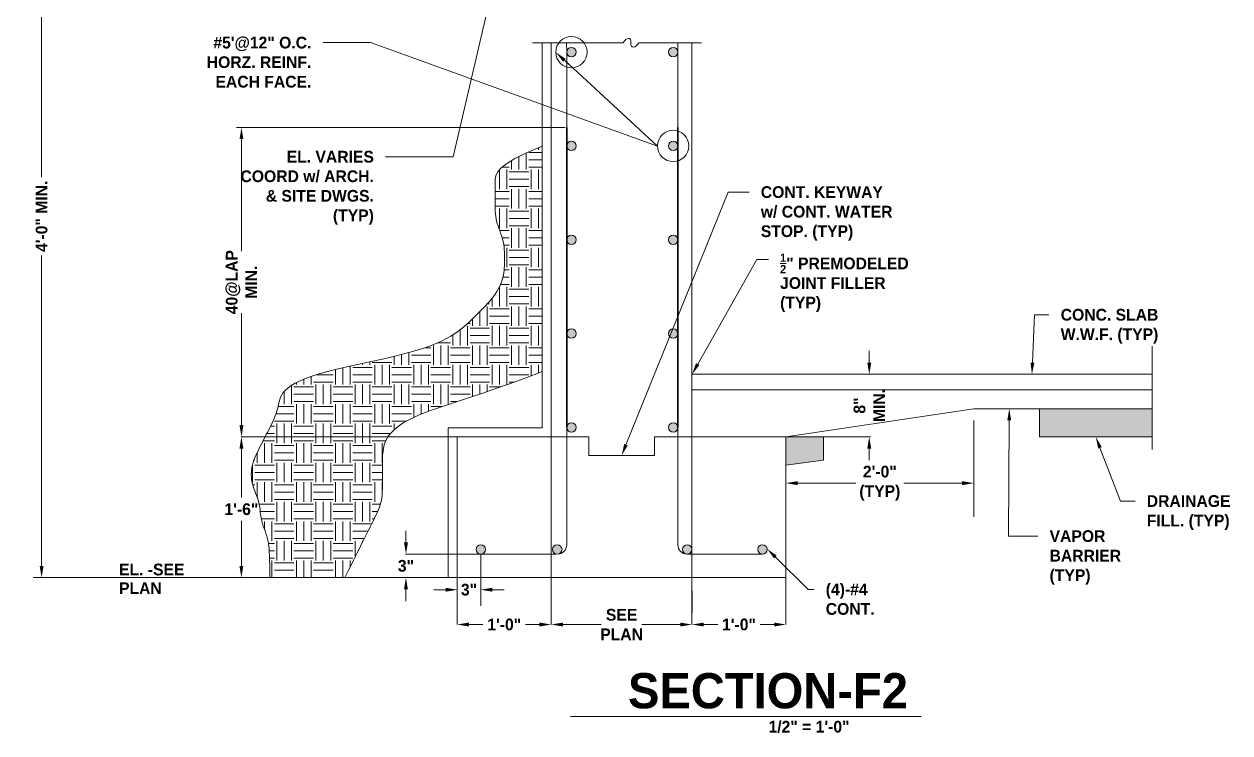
# Model space of a CAD drawing. Header units: inches. Extents: x -8 to 320, y -20 to 137.
# Drawn here: x 166.4 to 320.5, y -19.9 to 70.8 of the extents above; entities that cross this region are included whole.
import ezdxf
from ezdxf import colors
from ezdxf.entities.mleader import LeaderData, LeaderLine
from ezdxf.math import Vec2, Vec3

# ---------------------------------------------------------------- set-up
doc = ezdxf.new("R2010")
doc.units = ezdxf.units.IN
doc.header["$MEASUREMENT"] = 0
for name, color, linetype, lineweight in [('8-FD-CONC', 7, 'Continuous', 20), ('8-FD-Dim', 3, 'Continuous', 20), ('8-FD-Hatching', 5, 'Continuous', 15), ('8-FD-LABELS', 2, 'Continuous', 18), ('8-FD-Leaders', 3, 'Continuous', 20), ('8-FD-Rebar', 2, 'Continuous', 0), ('8-FD-Rebar2', 2, 'Continuous', 35)]:
    doc.layers.add(name, color=color, linetype=linetype, lineweight=lineweight)
doc.styles.add('8-FD-A-LABEL', font='cityb___.ttf', dxfattribs={"height": 0.1875})
doc.styles.add('8-FD-A-Leaders', font='cityb___.ttf', dxfattribs={"height": 0.0625})
doc.styles.add('8-FD-Leaders', font='cityb___.ttf', dxfattribs={"height": 0.0625})
doc.dimstyles.new('8-FD-Dimension', dxfattribs={"dimtxt": 0.0625, "dimasz": 0.0625, "dimexe": 0.18, "dimexo": 0.0625, "dimgap": 0.03125, "dimtad": 0, "dimtih": 1, "dimtoh": 1, "dimdec": 4, "dimzin": 0, "dimdsep": 46, "dimlunit": 4, "dimtxsty": '8-FD-Leaders', "dimcen": 0, "dimclrd": 256, "dimclre": 256, "dimclrt": 256, "dimadec": 0, "dimazin": 0, "dimtfac": 1, "dimtdec": 4, "dimtofl": 0, "dimtmove": 0, "dimatfit": 1, "dimfxl": 1, "dimfrac": 2, "dimtolj": 1, "dimtzin": 0, "dimlwd": -1, "dimlwe": -1, "dimarcsym": 0})

# ---------------------------------------------------------------- blocks, each defined once
blk = doc.blocks.new('*D76')
at = {"layer": '8-FD-Dim', "transparency": 16777216}
for p, q in [((221.72, -4.5), (221.72, -1.68)), ((233.72, -4.5), (233.72, -1.68)), ((223.22, -6), (225, -6)), ((232.22, -6), (230.43, -6))]:
    blk.add_line(p, q, dxfattribs=at)
for points in [[(223.22, -5.75), (223.22, -6.25), (221.72, -6)], [(232.22, -5.75), (232.22, -6.25), (233.72, -6)]]:
    blk.add_solid(points, dxfattribs=at)
at = {"layer": 'Defpoints', "color": 0, "transparency": 16777216}
for p in [(221.72, -6), (233.72, -6), (233.72, -6)]:
    blk.add_point(p, dxfattribs=at)
at = {"layer": '8-FD-Dim', "transparency": 16777216, "insert": (227.72, -6), "char_height": 1.5, "attachment_point": 5, "style": '8-FD-Leaders'}
blk.add_mtext('\\A1;1\'-0"', dxfattribs=at)
blk = doc.blocks.new('*D77')
at = {"layer": '8-FD-Dim', "transparency": 16777216}
for p, q in [((251.72, -4.5), (251.72, -1.68)), ((263.72, -4.5), (263.72, -1.68)), ((253.22, -6), (255, -6)), ((262.22, -6), (260.43, -6))]:
    blk.add_line(p, q, dxfattribs=at)
for points in [[(253.22, -5.75), (253.22, -6.25), (251.72, -6)], [(262.22, -5.75), (262.22, -6.25), (263.72, -6)]]:
    blk.add_solid(points, dxfattribs=at)
at = {"layer": 'Defpoints', "color": 0, "transparency": 16777216}
for p in [(251.72, -6), (263.72, -6), (263.72, -6)]:
    blk.add_point(p, dxfattribs=at)
at = {"layer": '8-FD-Dim', "transparency": 16777216, "insert": (257.72, -6), "char_height": 1.5, "attachment_point": 5, "style": '8-FD-Leaders'}
blk.add_mtext('\\A1;1\'-0"', dxfattribs=at)
blk = doc.blocks.new('*D78')
at = {"layer": '8-FD-Dim', "transparency": 16777216}
for p, q in [((233.72, -4.5), (233.72, -1.68)), ((251.72, -4.5), (251.72, -1.68)), ((235.22, -6), (240.12, -6)), ((250.22, -6), (245.31, -6))]:
    blk.add_line(p, q, dxfattribs=at)
for points in [[(235.22, -5.75), (235.22, -6.25), (233.72, -6)], [(250.22, -5.75), (250.22, -6.25), (251.72, -6)]]:
    blk.add_solid(points, dxfattribs=at)
at = {"layer": 'Defpoints', "color": 0, "transparency": 16777216}
for p in [(233.72, -6), (251.72, -6), (251.72, -6)]:
    blk.add_point(p, dxfattribs=at)
at = {"layer": '8-FD-Dim', "transparency": 16777216, "insert": (242.72, -6), "char_height": 1.5, "attachment_point": 5, "style": '8-FD-Leaders'}
blk.add_mtext('\\A1;SEE\\PPLAN', dxfattribs=at)
blk = doc.blocks.new('*D79')
at = {"layer": '8-FD-Dim', "transparency": 16777216}
for p, q in [((287.72, 20.1), (287.72, 7.76)), ((263.72, 16.5), (263.72, 7.76)), ((265.22, 12.08), (272.65, 12.08)), ((286.22, 12.08), (278.78, 12.08))]:
    blk.add_line(p, q, dxfattribs=at)
for points in [[(265.22, 12.33), (265.22, 11.83), (263.72, 12.08)], [(286.22, 12.33), (286.22, 11.83), (287.72, 12.08)]]:
    blk.add_solid(points, dxfattribs=at)
at = {"layer": 'Defpoints', "color": 0, "transparency": 16777216}
for p in [(287.72, 21.6), (263.72, 18), (287.72, 12.08)]:
    blk.add_point(p, dxfattribs=at)
at = {"layer": '8-FD-Dim', "transparency": 16777216, "insert": (275.72, 12.08), "char_height": 1.5, "attachment_point": 5, "style": '8-FD-Leaders'}
blk.add_mtext('\\A1;2\'-0"\\P(TYP)', dxfattribs=at)
blk = doc.blocks.new('*D80')
at = {"layer": '8-FD-Dim', "transparency": 16777216}
for p, q in [((221.72, -1.59), (221.72, 2.77)), ((224.72, -1.57), (224.72, 2.77)), ((220.22, -1.55), (218.72, -1.55)), ((226.22, -1.55), (227.72, -1.55))]:
    blk.add_line(p, q, dxfattribs=at)
for points in [[(220.22, -1.3), (220.22, -1.8), (221.72, -1.55)], [(226.22, -1.3), (226.22, -1.8), (224.72, -1.55)]]:
    blk.add_solid(points, dxfattribs=at)
at = {"layer": 'Defpoints', "color": 0, "transparency": 16777216}
for p in [(224.72, -1.55), (224.72, -3.07), (221.72, -3.09)]:
    blk.add_point(p, dxfattribs=at)
at = {"layer": '8-FD-Dim', "transparency": 16777216, "insert": (223.22, -1.55), "char_height": 1.5, "attachment_point": 5, "style": '8-FD-Leaders'}
blk.add_mtext('\\A1;3"', dxfattribs=at)
blk = doc.blocks.new('*D81')
at = {"layer": '8-FD-Dim', "transparency": 16777216}
for p, q in [((215.16, 4.5), (215.16, 6)), ((216.61, 3), (219.48, 3)), ((216.61, 0), (219.48, 0)), ((215.16, -1.5), (215.16, -3))]:
    blk.add_line(p, q, dxfattribs=at)
for points in [[(214.91, 4.5), (215.41, 4.5), (215.16, 3)], [(214.91, -1.5), (215.41, -1.5), (215.16, 0)]]:
    blk.add_solid(points, dxfattribs=at)
at = {"layer": 'Defpoints', "color": 0, "transparency": 16777216}
for p in [(215.11, 3), (215.11, 0), (215.16, 0)]:
    blk.add_point(p, dxfattribs=at)
at = {"layer": '8-FD-Dim', "transparency": 16777216, "insert": (215.16, 1.5), "char_height": 1.5, "attachment_point": 5, "style": '8-FD-Leaders'}
blk.add_mtext('\\A1;3"', dxfattribs=at)
blk = doc.blocks.new('*D82')
at = {"layer": '8-FD-Dim', "transparency": 16777216}
for p, q in [((195.62, 18), (198.45, 18)), ((194.13, 16.5), (194.13, 10.24)), ((194.13, 1.5), (194.13, 7.24)), ((192.19, 0), (198.45, 0))]:
    blk.add_line(p, q, dxfattribs=at)
for points in [[(193.88, 16.5), (194.38, 16.5), (194.13, 18)], [(193.88, 1.5), (194.38, 1.5), (194.13, 0)]]:
    blk.add_solid(points, dxfattribs=at)
at = {"layer": 'Defpoints', "color": 0, "transparency": 16777216}
for p in [(194.12, 18), (190.69, 0), (194.13, 0)]:
    blk.add_point(p, dxfattribs=at)
at = {"layer": '8-FD-Dim', "transparency": 16777216, "insert": (194.13, 8.74), "char_height": 1.5, "attachment_point": 5, "style": '8-FD-Leaders'}
blk.add_mtext('\\A1;1\'-6"', dxfattribs=at)
blk = doc.blocks.new('*D83')
at = {"layer": '8-FD-Dim', "transparency": 16777216}
for p, q in [((195.62, 57.57), (198.46, 57.57)), ((194.14, 56.07), (194.14, 41.73)), ((194.14, 19.5), (194.14, 33.83)), ((195.62, 18), (198.46, 18))]:
    blk.add_line(p, q, dxfattribs=at)
for points in [[(193.89, 56.07), (194.39, 56.07), (194.14, 57.57)], [(193.89, 19.5), (194.39, 19.5), (194.14, 18)]]:
    blk.add_solid(points, dxfattribs=at)
at = {"layer": 'Defpoints', "color": 0, "transparency": 16777216}
for p in [(194.12, 57.57), (194.14, 57.57), (194.12, 18)]:
    blk.add_point(p, dxfattribs=at)
at = {"layer": '8-FD-Dim', "transparency": 16777216, "insert": (194.14, 37.78), "char_height": 1.5, "attachment_point": 5, "rotation": 90, "style": '8-FD-Leaders'}
blk.add_mtext('\\A1;40@LAP\\PMIN.', dxfattribs=at)
blk = doc.blocks.new('*D84')
at = {"layer": '8-FD-Leaders', "transparency": 16777216}
for p, q in [((274.37, 27.5), (274.37, 29)), ((273.02, 26), (270.05, 26)), ((273.02, 18), (270.05, 18)), ((274.37, 16.5), (274.37, 15))]:
    blk.add_line(p, q, dxfattribs=at)
for points in [[(274.12, 27.5), (274.62, 27.5), (274.37, 26)], [(274.12, 16.5), (274.62, 16.5), (274.37, 18)]]:
    blk.add_solid(points, dxfattribs=at)
at = {"layer": 'Defpoints', "color": 0, "transparency": 16777216}
for p in [(274.37, 26), (274.52, 26), (274.52, 18)]:
    blk.add_point(p, dxfattribs=at)
at = {"layer": '8-FD-Leaders', "transparency": 16777216, "insert": (274.37, 22), "char_height": 1.5, "attachment_point": 5, "rotation": 90, "style": '8-FD-Leaders'}
blk.add_mtext('\\A1;8"\\PMIN.', dxfattribs=at)
blk = doc.blocks.new('*D86')
at = {"layer": '8-FD-Leaders', "transparency": 16777216}
for p, q in [((169.02, 92.4), (172.92, 92.4)), ((168.6, 90.9), (168.6, 51.22)), ((168.6, 1.5), (168.6, 41.18)), ((169.02, 0), (172.92, 0))]:
    blk.add_line(p, q, dxfattribs=at)
for points in [[(168.35, 90.9), (168.85, 90.9), (168.6, 92.4)], [(168.35, 1.5), (168.85, 1.5), (168.6, 0)]]:
    blk.add_solid(points, dxfattribs=at)
at = {"layer": 'Defpoints', "color": 0, "transparency": 16777216}
for p in [(167.52, 92.4), (167.52, 0), (168.6, 0)]:
    blk.add_point(p, dxfattribs=at)
at = {"layer": '8-FD-Leaders', "transparency": 16777216, "insert": (168.6, 46.2), "char_height": 1.5, "attachment_point": 5, "rotation": 90, "style": '8-FD-Leaders'}
blk.add_mtext('\\A1;4\'-0" MIN.', dxfattribs=at)

msp = doc.modelspace()

# ---------------------------------------------------------------- hatches: boundary and pattern name
at = {"layer": '8-FD-Hatching'}
h = msp.add_hatch(color=256, dxfattribs=at)
h.dxf.hatch_style = 1
h.paths.add_polyline_path([(224.1157, 3.6, 1), (225.3157, 3.6, 1)])
h.paths.add_polyline_path([(235.1032, 3.6, 1), (233.9032, 3.6, 1)])
h.paths.add_polyline_path([(251.7157, 3.6, 1), (250.5157, 3.6, 1)])
h.paths.add_polyline_path([(261.3212, 3.6, 1), (260.1212, 3.6, 1)])
h.paths.add_polyline_path([(236.9032, 19.2, 1), (235.7032, 19.2, 1)])
h.paths.add_polyline_path([(249.9157, 19.2, 1), (248.7157, 19.2, 1)])
h.paths.add_polyline_path([(249.9157, 31.2, 1), (248.7157, 31.2, 1)])
h.paths.add_polyline_path([(236.9032, 31.2, 1), (235.7032, 31.2, 1)])
h.paths.add_polyline_path([(248.7157, 43.2, 1), (249.9157, 43.2, 1)])
h.paths.add_polyline_path([(236.9032, 43.2, 1), (235.7032, 43.2, 1)])
h.paths.add_polyline_path([(235.7032, 55.2, 1), (236.9032, 55.2, 1)])
h.paths.add_polyline_path([(249.9157, 55.2, 1), (248.7157, 55.2, 1)])
h.paths.add_polyline_path([(249.9157, 67.2, 1), (248.7157, 67.2, 1)])
h.paths.add_polyline_path([(236.9032, 67.2, 1), (235.7032, 67.2, 1)])
h = msp.add_hatch(dxfattribs=at)
h.set_pattern_fill('EARTH', color=256, scale=10)
h.set_pattern_definition([(0, (183.349, 0), (2.5, 2.5), [2.5, -2.5]), (0, (183.349, 0.9375), (2.5, 2.5), [2.5, -2.5]), (0, (183.349, 1.875), (2.5, 2.5), [2.5, -2.5]), (90, (183.6615, 2.1875), (-2.5, 2.5), [2.5, -2.5]), (90, (184.599, 2.1875), (-2.5, 2.5), [2.5, -2.5]), (90, (185.5365, 2.1875), (-2.5, 2.5), [2.5, -2.5])])
h.paths.add_polyline_path([(232.54903, 55.16667), (230.56856, 54.32096), (229.08028, 53.57604), (228.01388, 52.92018), (227.29903, 52.34167), (226.86544, 51.82878), (226.64278, 51.36979), (226.56075, 50.95299), (226.54903, 50.56667), (226.54903, 50.20065), (226.54903, 49.85104), (226.54903, 49.51549), (226.54903, 49.19167), (226.54903, 48.87721), (226.54903, 48.56979), (226.54903, 48.26706), (226.54903, 47.96667), (226.54942, 47.66667), (226.55216, 47.36667), (226.55958, 47.06667), (226.57403, 46.76667), (226.59786, 46.46667), (226.63341, 46.16667), (226.68302, 45.86667), (226.74903, 45.56667), (226.83263, 45.26667), (226.93028, 44.96667), (227.03731, 44.66667), (227.14903, 44.36667), (227.26075, 44.06667), (227.36778, 43.76667), (227.46544, 43.46667), (227.54903, 43.16667), (227.61505, 42.86667), (227.66466, 42.56667), (227.7002, 42.26667), (227.72403, 41.96667), (227.73849, 41.66667), (227.74591, 41.36667), (227.74864, 41.06667), (227.74903, 40.76667), (227.74864, 40.46667), (227.74591, 40.16667), (227.73849, 39.86667), (227.72403, 39.56667), (227.7002, 39.26667), (227.66466, 38.96667), (227.61505, 38.66667), (227.54903, 38.36667), (227.46466, 38.06667), (227.36153, 37.76667), (227.23966, 37.46667), (227.09903, 37.16667), (226.93966, 36.86667), (226.76153, 36.56667), (226.56466, 36.26667), (226.34903, 35.96667), (226.11505, 35.66667), (225.86466, 35.36667), (225.6002, 35.06667), (225.32403, 34.76667), (225.03849, 34.46667), (224.74591, 34.16667), (224.44864, 33.86667), (224.14903, 33.56667), (223.84825, 33.26667), (223.54278, 32.96667), (223.22794, 32.66667), (222.89903, 32.36667), (222.55138, 32.06667), (222.18028, 31.76667), (221.78106, 31.46667), (221.34903, 31.16667), (220.87833, 30.86667), (220.35841, 30.56667), (219.77755, 30.26667), (219.12403, 29.96667), (218.38614, 29.66667), (217.55216, 29.36667), (216.61036, 29.06667), (215.54903, 28.76667), (214.36388, 28.46667), (213.08028, 28.16667), (211.73106, 27.86667), (210.34903, 27.56667), (208.967, 27.26667), (207.61778, 26.96667), (206.33419, 26.66667), (205.14903, 26.36667), (204.08849, 26.06667), (203.15216, 25.76667), (202.33302, 25.46667), (201.62403, 25.16667), (201.01817, 24.86667), (200.50841, 24.56667), (200.0877, 24.26667), (199.74903, 23.96667), (199.48458, 23.66667), (199.28341, 23.36667), (199.1338, 23.06667), (199.02403, 22.76667), (198.94239, 22.46667), (198.87716, 22.16667), (198.81661, 21.86667), (198.74903, 21.56667), (198.66505, 21.26668), (198.56466, 20.96675), (198.4502, 20.66696), (198.32403, 20.36736), (198.18849, 20.06802), (198.04591, 19.76901), (197.89864, 19.47039), (197.74903, 19.17222), (197.59903, 18.87454), (197.44903, 18.57726), (197.29903, 18.28023), (197.15745, 18), (212.86065, 18), (213.05606, 18.28023), (213.30528, 18.57726), (213.60138, 18.87454), (213.94903, 19.17222), (214.35352, 19.47078), (214.82247, 19.77214), (215.36407, 20.07857), (215.98653, 20.39236), (216.69806, 20.71579), (217.50685, 21.05113), (218.4211, 21.40066), (219.44903, 21.76667), (220.59845, 22.15299), (221.8756, 22.56979), (223.28634, 23.02878), (224.83653, 23.54167), (226.53204, 24.12018), (228.37872, 24.77604), (230.38243, 25.52096), (232.54903, 26.36667)])
h.paths.add_polyline_path([(210.94903, 7.2), (211.09864, 7.5), (211.24591, 7.8), (211.38849, 8.1), (211.52403, 8.4), (211.6502, 8.7), (211.76466, 9), (211.86505, 9.3), (211.94903, 9.6), (212.01505, 9.9), (212.06466, 10.2), (212.1002, 10.5), (212.12403, 10.8), (212.13849, 11.1), (212.14591, 11.4), (212.14864, 11.7), (212.14903, 12), (212.14903, 12.3), (212.14903, 12.6), (212.14903, 12.9), (212.14903, 13.2), (212.14903, 13.5), (212.14903, 13.8), (212.14903, 14.1), (212.14903, 14.4), (212.14942, 14.69999), (212.15216, 14.99991), (212.15958, 15.29971), (212.17403, 15.59931), (212.19786, 15.89864), (212.23341, 16.19766), (212.28302, 16.49628), (212.34903, 16.79444), (212.43419, 17.09212), (212.54278, 17.38941), (212.6795, 17.68644), (212.85855, 18), (197.15745, 18), (197.14903, 17.98333), (196.99903, 17.68644), (196.84903, 17.38941), (196.69903, 17.09212), (196.54903, 16.79444), (196.39942, 16.49628), (196.25216, 16.19766), (196.10958, 15.89864), (195.97403, 15.59931), (195.84786, 15.29971), (195.73341, 14.99991), (195.63302, 14.69999), (195.54903, 14.4), (195.48341, 14.1), (195.43653, 13.8), (195.40841, 13.5), (195.39903, 13.2), (195.40841, 12.9), (195.43653, 12.6), (195.48341, 12.3), (195.54903, 12), (195.63263, 11.7), (195.73028, 11.4), (195.83731, 11.1), (195.94903, 10.8), (196.06075, 10.5), (196.16778, 10.2), (196.26544, 9.9), (196.34903, 9.6), (196.41544, 9.3), (196.46778, 9), (196.51075, 8.7), (196.54903, 8.4), (196.58731, 8.1), (196.63028, 7.8), (196.68263, 7.5), (196.74903, 7.2), (196.83263, 6.89961), (196.93028, 6.59687), (197.03731, 6.28945), (197.14903, 5.975), (197.26075, 5.65117), (197.36778, 5.31562), (197.46544, 4.96602), (197.54903, 4.6), (197.61505, 4.21367), (197.66466, 3.79687), (197.7002, 3.33789), (197.72403, 2.825), (197.73849, 2.24648), (197.74591, 1.59062), (197.74864, 0.8457), (197.74903, 0), (207.34903, 0), (207.77188, 0.8457), (208.14435, 1.59062), (208.47227, 2.24648), (208.76153, 2.825), (209.01798, 3.33789), (209.24747, 3.79687), (209.45587, 4.21367), (209.64903, 4.6), (209.83204, 4.96602), (210.00685, 5.31562), (210.17462, 5.65117), (210.33653, 5.975), (210.49376, 6.28945), (210.64747, 6.59687), (210.79884, 6.89961)])
h = msp.add_hatch(dxfattribs=at)
h.set_pattern_fill('GRAVEL', color=256, scale=3)
h.set_pattern_definition([(228.01279, (187.90903, 3), (-24, -27), [0.40361, -39.957264]), (184.96974, (187.63903, 2.7), (36, 3), [0.692604, -68.567774]), (132.51045, (186.94903, 2.64), (30, -33), [0.488364, -48.3481]), (267.27369, (185.77903, 1.89), (3, 60), [0.630714, -62.440674]), (292.83365, (185.74903, 1.26), (-15, 36), [0.618465, -61.22812]), (357.27369, (185.98903, 0.69), (-60, 3), [0.630714, -62.440674]), (37.69424, (186.61903, 0.66), (-39, -30), [0.834087, -82.574546]), (72.25533, (187.27903, 1.17), (21, 66), [0.787464, -77.958964]), (121.42957, (187.51903, 1.92), (-24, 39), [0.63285, -62.65222]), (175.23636, (187.18903, 2.46), (33, -3), [0.722496, -35.40229]), (222.39744, (186.46903, 2.52), (-36, -33), [0.934344, -92.500125]), (138.81407, (188.74903, 1.86), (-21, 18), [0.318903, -31.571534]), (171.46923, (188.50903, 2.07), (39, -6), [0.60671, -60.064534]), (225, (187.909, 2.16), (-3e-16, -3), [0.42426, -3.81838]), (203.1986, (187.69903, 2.52), (15, 6), [0.228474, -22.618845]), (291.8014, (187.48903, 2.43), (-3, 9), [0.32311, -15.832385]), (30.96376, (187.60903, 2.13), (9, 6), [0.52479, -16.96807]), (161.56505, (188.059, 2.4), (6, -3), [0.37947, -9.10736]), (16.38954, (185.74903, 2.43), (30, 9), [0.5316, -52.628535]), (70.34618, (186.25903, 2.58), (-12, -33), [0.445983, -44.152223]), (293.1986, (188.05903, 3), (-6, 15), [0.456945, -22.390374]), (343.61046, (188.23903, 2.58), (-30, 9), [0.5316, -52.628535]), (339.44395, (185.74903, 0.57), (-15, 6), [0.51264, -25.11937]), (294.77514, (186.22903, 0.39), (-15, 33), [0.429534, -42.52393]), (66.8014, (188.08903, 0), (6, 15), [0.456945, -22.390374]), (17.35402, (188.26903, 0.42), (-39, -12), [0.502893, -49.78627]), (69.44395, (186.61903, 0), (-6, -15), [0.25632, -25.37569]), (101.30993, (187.90903, 0), (-3, 12), [0.15297, -15.14409]), (165.96376, (187.879, 0.15), (9, -3), [0.618465, -11.75085]), (186.009, (187.27903, 0.3), (30, 3), [0.57315, -56.74177]), (303.6901, (187.609, 1.86), (-3, 6), [0.432666, -10.38399]), (353.15723, (187.84903, 1.5), (51, -6), [0.75538, -74.78269]), (60.9454, (188.59903, 1.41), (-12, -21), [0.30887, -30.57802]), (90, (188.749, 1.68), (-3, 3), [0.18, -2.82]), (120.25644, (187.21903, 0.39), (12, -21), [0.41677, -41.26056]), (48.01279, (187.00903, 0.75), (24, 27), [0.807216, -39.553656]), (0, (187.549, 1.35), (3, 3), [0.78, -2.22]), (325.30485, (188.32903, 1.35), (30, -21), [0.47434, -46.959823]), (254.0546, (188.71903, 1.08), (-3, -12), [0.436806, -21.403524]), (207.64598, (188.59903, 0.66), (-57, -30), [0.711195, -70.408423]), (175.42608, (187.96903, 0.33), (-39, 3), [0.752397, -74.48722])])
h.paths.add_polyline_path([(268.5157, 15), (268.5157, 18), (263.7157, 18), (263.7157, 14.4)])
h.paths.add_polyline_path([(296.1157, 18), (310.5157, 18), (310.5157, 21.6), (296.1157, 21.6)])

# ---------------------------------------------------------------- linework, layer by layer
at = {"layer": '8-FD-CONC'}
for p, q in [((231.34903, 68.39253), (242.9157, 68.39253)), ((232.54903, 68.39253), (232.54903, 67.19253)), ((233.7157, 67.19253), (233.7157, 68.39253)), ((244.91574, 68.39938), (252.9157, 68.39132)), ((251.7157, 67.2), (251.7157, 68.4)), ((232.54903, 57.56667), (232.54903, 67.19253)), ((233.7157, 57.56667), (233.7157, 67.19253)), ((251.7157, 57.56667), (251.7157, 67.2)), ((235.51572, 57.56667), (193.51572, 57.56667)), ((232.54903, 19.16667), (232.54903, 57.56667)), ((233.7157, 18), (233.7157, 57.56667)), ((251.7157, 18), (251.7157, 57.56667)), ((310.5157, 26), (310.5157, 29.6)), ((251.7157, 26), (310.5157, 26)), ((310.5157, 26), (310.5157, 16.4)), ((232.54903, 21.56667), (232.54903, 23.96667)), ((251.7157, 24), (310.5157, 24)), ((287.7157, 21.6), (263.7157, 18)), ((310.5157, 21.6), (287.7157, 21.6)), ((296.1157, 18), (296.1157, 21.6)), ((232.54903, 19.16667), (232.54903, 21.56667)), ((220.54903, 0), (220.54903, 19.16667)), ((220.54903, 19.16667), (232.54903, 19.16667)), ((233.7157, 18), (194.1157, 18)), ((221.7157, 18), (221.7157, -6)), ((233.7157, 18), (233.7157, -6)), ((233.7157, 18), (238.5157, 18)), ((238.5157, 18), (238.5157, 15.6)), ((246.9157, 18), (246.9157, 15.6)), ((246.9157, 18), (251.7157, 18)), ((251.7157, 18), (251.7157, -6)), ((251.7157, 18), (263.7157, 18)), ((263.7157, 18), (263.7157, -6)), ((263.7157, 18), (274.5157, 18)), ((268.5157, 18), (268.5157, 15)), ((310.5157, 18), (296.1157, 18)), ((246.9157, 15.6), (238.5157, 15.6)), ((263.7157, 14.4), (268.5157, 15)), ((224.7157, 0), (224.7157, 3)), ((263.7157, 0), (167.52173, 0)), ((207.34903, 0), (197.74903, 0)), ((220.54903, 0), (207.34903, 0)), ((220.54903, 0), (208.54903, 0)), ((224.7157, 0), (224.7157, -3.6))]:
    msp.add_line(p, q, dxfattribs=at)
at = {"layer": '8-FD-CONC', "flags": 128}
for points in [[(242.9157, 68.39253), (243.07717, 68.62901), (243.25396, 68.80307), (243.43321, 68.91215), (243.60204, 68.95365), (243.74758, 68.92502), (243.85695, 68.82367), (243.91728, 68.64703), (243.9157, 68.39253)], [(244.91574, 68.39938), (244.75427, 68.1629), (244.57748, 67.98884), (244.39823, 67.87977), (244.2294, 67.83826), (244.08386, 67.8669), (243.97449, 67.96825), (243.91416, 68.14488), (243.91574, 68.39938)], [(232.54903, 55.16667), (230.56856, 54.32096), (229.08028, 53.57604), (228.01388, 52.92018), (227.29903, 52.34167), (226.86544, 51.82878), (226.64278, 51.36979), (226.56075, 50.95299), (226.54903, 50.56667), (226.54903, 50.20065), (226.54903, 49.85104), (226.54903, 49.51549), (226.54903, 49.19167), (226.54903, 48.87721), (226.54903, 48.56979), (226.54903, 48.26706), (226.54903, 47.96667), (226.54942, 47.66667), (226.55216, 47.36667), (226.55958, 47.06667), (226.57403, 46.76667), (226.59786, 46.46667), (226.63341, 46.16667), (226.68302, 45.86667), (226.74903, 45.56667), (226.83263, 45.26667), (226.93028, 44.96667), (227.03731, 44.66667), (227.14903, 44.36667), (227.26075, 44.06667), (227.36778, 43.76667), (227.46544, 43.46667), (227.54903, 43.16667), (227.61505, 42.86667), (227.66466, 42.56667), (227.7002, 42.26667), (227.72403, 41.96667), (227.73849, 41.66667), (227.74591, 41.36667), (227.74864, 41.06667), (227.74903, 40.76667), (227.74864, 40.46667), (227.74591, 40.16667), (227.73849, 39.86667), (227.72403, 39.56667), (227.7002, 39.26667), (227.66466, 38.96667), (227.61505, 38.66667), (227.54903, 38.36667), (227.46466, 38.06667), (227.36153, 37.76667), (227.23966, 37.46667), (227.09903, 37.16667), (226.93966, 36.86667), (226.76153, 36.56667), (226.56466, 36.26667), (226.34903, 35.96667), (226.11505, 35.66667), (225.86466, 35.36667), (225.6002, 35.06667), (225.32403, 34.76667), (225.03849, 34.46667), (224.74591, 34.16667), (224.44864, 33.86667), (224.14903, 33.56667), (223.84825, 33.26667), (223.54278, 32.96667), (223.22794, 32.66667), (222.89903, 32.36667), (222.55138, 32.06667), (222.18028, 31.76667), (221.78106, 31.46667), (221.34903, 31.16667), (220.87833, 30.86667), (220.35841, 30.56667), (219.77755, 30.26667), (219.12403, 29.96667), (218.38614, 29.66667), (217.55216, 29.36667), (216.61036, 29.06667), (215.54903, 28.76667), (214.36388, 28.46667), (213.08028, 28.16667), (211.73106, 27.86667), (210.34903, 27.56667), (208.967, 27.26667), (207.61778, 26.96667), (206.33419, 26.66667), (205.14903, 26.36667), (204.08849, 26.06667), (203.15216, 25.76667), (202.33302, 25.46667), (201.62403, 25.16667), (201.01817, 24.86667), (200.50841, 24.56667), (200.0877, 24.26667), (199.74903, 23.96667), (199.48458, 23.66667), (199.28341, 23.36667), (199.1338, 23.06667), (199.02403, 22.76667), (198.94239, 22.46667), (198.87716, 22.16667), (198.81661, 21.86667), (198.74903, 21.56667), (198.66505, 21.26668), (198.56466, 20.96675), (198.4502, 20.66696), (198.32403, 20.36736), (198.18849, 20.06802), (198.04591, 19.76901), (197.89864, 19.47039), (197.74903, 19.17222), (197.59903, 18.87454), (197.44903, 18.57726), (197.29903, 18.28023), (197.14903, 17.98333), (196.99903, 17.68644), (196.84903, 17.38941), (196.69903, 17.09212), (196.54903, 16.79444), (196.39942, 16.49628), (196.25216, 16.19766), (196.10958, 15.89864), (195.97403, 15.59931), (195.84786, 15.29971), (195.73341, 14.99991), (195.63302, 14.69999), (195.54903, 14.4), (195.48341, 14.1), (195.43653, 13.8), (195.40841, 13.5), (195.39903, 13.2), (195.40841, 12.9), (195.43653, 12.6), (195.48341, 12.3), (195.54903, 12), (195.63263, 11.7), (195.73028, 11.4), (195.83731, 11.1), (195.94903, 10.8), (196.06075, 10.5), (196.16778, 10.2), (196.26544, 9.9), (196.34903, 9.6), (196.41544, 9.3), (196.46778, 9), (196.51075, 8.7), (196.54903, 8.4), (196.58731, 8.1), (196.63028, 7.8), (196.68263, 7.5), (196.74903, 7.2), (196.83263, 6.89961), (196.93028, 6.59687), (197.03731, 6.28945), (197.14903, 5.975), (197.26075, 5.65117), (197.36778, 5.31562), (197.46544, 4.96602), (197.54903, 4.6), (197.61505, 4.21367), (197.66466, 3.79687), (197.7002, 3.33789), (197.72403, 2.825), (197.73849, 2.24648), (197.74591, 1.59062), (197.74864, 0.8457), (197.74903, 0)]]:
    msp.add_lwpolyline(points, dxfattribs=at)
at = {"layer": '8-FD-CONC'}
msp.add_lwpolyline([(207.34903, 0), (207.77188, 0.8457), (208.14435, 1.59062), (208.47227, 2.24648), (208.76153, 2.825), (209.01798, 3.33789), (209.24747, 3.79687), (209.45587, 4.21367), (209.64903, 4.6), (209.83204, 4.96602), (210.00685, 5.31562), (210.17462, 5.65117), (210.33653, 5.975), (210.49376, 6.28945), (210.64747, 6.59687), (210.79884, 6.89961), (210.94903, 7.2), (211.09864, 7.5), (211.24591, 7.8), (211.38849, 8.1), (211.52403, 8.4), (211.6502, 8.7), (211.76466, 9), (211.86505, 9.3), (211.94903, 9.6), (212.01505, 9.9), (212.06466, 10.2), (212.1002, 10.5), (212.12403, 10.8), (212.13849, 11.1), (212.14591, 11.4), (212.14864, 11.7), (212.14903, 12), (212.14903, 12.3), (212.14903, 12.6), (212.14903, 12.9), (212.14903, 13.2), (212.14903, 13.5), (212.14903, 13.8), (212.14903, 14.1), (212.14903, 14.4), (212.14942, 14.69999), (212.15216, 14.99991), (212.15958, 15.29971), (212.17403, 15.59931), (212.19786, 15.89864), (212.23341, 16.19766), (212.28302, 16.49628), (212.34903, 16.79444), (212.43419, 17.09212), (212.54278, 17.38941), (212.6795, 17.68644), (212.84903, 17.98333), (213.05606, 18.28023), (213.30528, 18.57726), (213.60138, 18.87454), (213.94903, 19.17222), (214.35352, 19.47078), (214.82247, 19.77214), (215.36407, 20.07857), (215.98653, 20.39236), (216.69806, 20.71579), (217.50685, 21.05113), (218.4211, 21.40066), (219.44903, 21.76667), (220.59845, 22.15299), (221.8756, 22.56979), (223.28634, 23.02878), (224.83653, 23.54167), (226.53204, 24.12018), (228.37872, 24.77604), (230.38243, 25.52096), (232.54903, 26.36667)], dxfattribs=at)
for centre in [(236.3032, 67.2), (249.3157, 67.2), (236.3032, 55.2), (249.3157, 55.2), (236.3032, 43.2), (249.3157, 43.2), (236.3032, 31.2), (249.3157, 31.2), (236.3032, 19.2), (249.3157, 19.2), (224.7157, 3.6), (234.5032, 3.6), (251.1157, 3.6), (260.7212, 3.6)]:
    msp.add_circle(centre, 0.6, dxfattribs=at)
at = {"layer": '8-FD-LABELS'}
msp.add_line((236.19445, -17.74978), (281.02362, -17.74978), dxfattribs=at)
at = {"layer": '8-FD-Leaders'}
for centre in [(236.3032, 67.2), (249.3157, 55.2)]:
    msp.add_circle(centre, 2, dxfattribs=at)
at = {"layer": '8-FD-Rebar'}
for p, q in [((235.70325, 67.19253), (235.69783, 68.39252)), ((249.91568, 67.1953), (249.91568, 68.3953)), ((235.70322, 57.56667), (235.70325, 67.2)), ((249.91568, 57.56667), (249.91568, 67.2)), ((235.70322, 19.2047), (235.70322, 4.2)), ((249.91568, 4.2), (249.91568, 19.1953)), ((234.31572, 3), (215.11341, 3)), ((251.11799, 3), (260.71799, 3))]:
    msp.add_line(p, q, dxfattribs=at)
for centre, start, end in [((234.50322, 4.2), 270, 0), ((251.11568, 4.2), 180, 270)]:
    msp.add_arc(centre, 1.2, start, end, dxfattribs=at)
at = {"layer": '8-FD-Rebar2'}
for p, q in [((235.70322, 19.2047), (235.70322, 57.56667)), ((249.91568, 19.1953), (249.91568, 57.56667))]:
    msp.add_line(p, q, dxfattribs=at)

# ---------------------------------------------------------------- texts
at = {"layer": '8-FD-LABELS'}
for s, height, style, p in [('SECTION-F2', 4.5, '8-FD-A-LABEL', (243.54229, -16.71478)), ('1/2" = 1\'-0"', 1.5, '8-FD-A-Leaders', (261.49594, -19.81368))]:
    msp.add_text(s, height=height, dxfattribs=dict(at, style=style)).set_placement(p)
at = {"layer": '8-FD-Leaders', "style": '8-FD-A-Leaders'}
for s, p in [('EL. -SEE', (178.4915, 0.28605)), ('PLAN', (178.4915, -2.10125))]:
    msp.add_text(s, height=1.5, dxfattribs=at).set_placement(p)

# ---------------------------------------------------------------- dimensions: what is measured, and where the dimension line sits
at = {"layer": '8-FD-Dim'}
dim = msp.add_linear_dim(base=(194.14357, 57.56667), p1=(194.1157, 18), p2=(194.1157, 57.56667), angle=90, text='40@LAP\\PMIN.', dimstyle='8-FD-Dimension', dxfattribs=at)
dim.commit()
dim.dimension.update_dxf_attribs({"geometry": '*D83', "text_midpoint": (194.14357, 37.78333), "text_rotation": 90})
dim = msp.add_linear_dim(base=(287.7157, 12.07868), p1=(263.7157, 18), p2=(287.7157, 21.6), text='<>-0"\\P(TYP)', dimstyle='8-FD-Dimension', dxfattribs=at)
dim.commit()
dim.dimension.update_dxf_attribs({"geometry": '*D79', "text_midpoint": (275.7157, 12.07868), "dimtype": 160})
for base, p1, p2, picture, middle in [((194.13095, 0), (194.1157, 18), (190.68737, 0), '*D82', (194.13095, 8.73908)), ((215.15907, 0), (215.11341, 3), (215.11341, 0), '*D81', (215.15907, 1.5))]:
    dim = msp.add_linear_dim(base=base, p1=p1, p2=p2, angle=90, dimstyle='8-FD-Dimension', dxfattribs=at)
    dim.commit()
    dim.dimension.update_dxf_attribs({"geometry": picture, "text_midpoint": middle, "dimtype": 160})
dim = msp.add_linear_dim(base=(224.71799, -1.54884), p1=(221.7157, -3.09), p2=(224.71799, -3.06577), dimstyle='8-FD-Dimension', dxfattribs=at)
dim.commit()
dim.dimension.update_dxf_attribs({"geometry": '*D80', "text_midpoint": (223.21684, -1.54884), "dimtype": 160})
for base, p1, p2, text, picture, middle in [((233.7157, -6), (221.7157, -6), (233.7157, -6), '<>-0"', '*D76', (227.7157, -6)), ((251.7157, -6), (233.7157, -6), (251.7157, -6), 'SEE\\PPLAN', '*D78', (242.7157, -6)), ((263.7157, -6), (251.7157, -6), (263.7157, -6), '<>-0"', '*D77', (257.7157, -6))]:
    dim = msp.add_linear_dim(base=base, p1=p1, p2=p2, text=text, dimstyle='8-FD-Dimension', dxfattribs=at)
    dim.commit()
    dim.dimension.update_dxf_attribs({"geometry": picture, "text_midpoint": middle})
at = {"layer": '8-FD-Leaders'}
for base, p1, p2, text, picture, middle in [((168.59867, 0), (167.52173, 92.39758), (167.52173, 0), '4\'-0" MIN.', '*D86', (168.59867, 46.19879)), ((274.37278, 26), (274.5157, 18), (274.5157, 26), '<>\\PMIN.', '*D84', (274.37278, 22))]:
    dim = msp.add_linear_dim(base=base, p1=p1, p2=p2, angle=90, text=text, dimstyle='8-FD-Dimension', dxfattribs=at)
    dim.commit()
    dim.dimension.update_dxf_attribs({"geometry": picture, "text_midpoint": middle, "text_rotation": 90})

# ---------------------------------------------------------------- leaders
ml = msp.add_multileader_mtext('Standard', dxfattribs=at)
ml.set_content('EL. VARIES\\PCOORD w/ ARCH.\\P& SITE DWGS.\\P(TYP)', color=256, style='8-FD-A-Leaders')
ml.set_leader_properties(color=256, linetype='ByLayer', lineweight=-1)
ml.build(insert=Vec2(0, 0))
ml.multileader.update_dxf_attribs({"dogleg_length": 0.36, "arrow_head_size": 1.5, "scale": 24})
ctx = ml.context
ctx.base_point, ctx.scale, ctx.char_height, ctx.arrow_head_size, ctx.landing_gap_size, ctx.plane_origin = Vec3(196.6572, 53.81926), 24, 1.5, 1.5, 1.5, Vec3(232.54903, 108.59585)
ctx.text_align_type = 2
notes = []
notes.append((ctx, [(0, (1, 1, 0), (221.20131, 53.81926), (-1, 0), 8.64, [(0, [(232.54903, 102.79216)], 0, [])])]))
ctx.mtext.insert, ctx.mtext.alignment, ctx.mtext.flow_direction = Vec3(211.06131, 54.57486), 3, 5
ml = msp.add_multileader_mtext('Standard', dxfattribs=at)
ml.set_content('#5\'@12" O.C.\\PHORZ. REINF.\\PEACH FACE.', color=256, style='8-FD-A-Leaders')
ml.set_leader_properties(color=256, linetype='ByLayer', lineweight=-1)
ml.build(insert=Vec2(0, 0))
ml.multileader.update_dxf_attribs({"dogleg_length": 0.36, "arrow_head_size": 1.5, "scale": 24})
ctx = ml.context
ctx.base_point, ctx.scale, ctx.char_height, ctx.arrow_head_size, ctx.landing_gap_size, ctx.plane_origin = Vec3(190.97597, 68.40926), 24, 1.5, 1.5, 1.5, Vec3(234.1159, 67.17191)
ctx.text_align_type = 2
notes.append((ctx, [(0, (1, 1, 0), (210.64572, 68.40926), (-1, 0), 6.07075, [(1, [(234.3034, 67.17191), (247.31589, 55.17237)], 0, [])])]))
ctx.mtext.insert, ctx.mtext.alignment, ctx.mtext.flow_direction = Vec3(203.07497, 69.16393), 3, 5
ml = msp.add_multileader_mtext('Standard', dxfattribs=at)
ml.set_content('CONT. KEYWAY\\Pw/ CONT. WATER\\PSTOP. (TYP)', color=256, style='8-FD-A-Leaders')
ml.set_leader_properties(color=256, linetype='ByLayer', lineweight=-1)
ml.build(insert=Vec2(0, 0))
ml.multileader.update_dxf_attribs({"dogleg_length": 0.36, "arrow_head_size": 1.5, "scale": 24})
ctx = ml.context
ctx.base_point, ctx.scale, ctx.char_height, ctx.arrow_head_size, ctx.landing_gap_size, ctx.plane_origin = Vec3(259.0105, 49.2874), 24, 1.5, 1.5, 1.5, Vec3(241.5157, 15.6)
notes.append((ctx, [(0, (1, 1, 0), (256.35888, 49.2874), (1, 0), 2.65161, [(0, [(242.7157, 15.6)], 0, [])])]))
ctx.mtext.insert, ctx.mtext.flow_direction = Vec3(260.5105, 50.04861), 5
ml = msp.add_multileader_mtext('Standard', dxfattribs=at)
ml.set_content('\\A1;{\\H0.7x;\\S1/2;}" PREMODELED\\PJOINT FILLER\\P(TYP)', color=256, style='8-FD-A-Leaders')
ml.set_leader_properties(color=256, linetype='ByLayer', lineweight=-1)
ml.build(insert=Vec2(0, 0))
ml.multileader.update_dxf_attribs({"dogleg_length": 0.36, "arrow_head_size": 1.5, "scale": 24})
ctx = ml.context
ctx.base_point, ctx.scale, ctx.char_height, ctx.arrow_head_size, ctx.landing_gap_size, ctx.plane_origin = Vec3(261.47477, 40.67981), 24, 1.5, 1.5, 1.5, Vec3(251.7157, 26)
notes.append((ctx, [(0, (1, 1, 0), (259.98945, 40.67981), (1, 0), 1.48532, [(0, [(251.7157, 26)], 0, [])])]))
ctx.mtext.insert, ctx.mtext.flow_direction = Vec3(262.97477, 41.43542), 5
ml = msp.add_multileader_mtext('Standard', dxfattribs=at)
ml.set_content('CONC. SLAB\\PW.W.F. (TYP)', color=256, style='8-FD-A-Leaders')
ml.set_leader_properties(color=256, linetype='ByLayer', lineweight=-1)
ml.build(insert=Vec2(0, 0))
ml.multileader.update_dxf_attribs({"dogleg_length": 0.36, "arrow_head_size": 1.5, "scale": 24})
ctx = ml.context
ctx.base_point, ctx.scale, ctx.char_height, ctx.arrow_head_size, ctx.landing_gap_size, ctx.plane_origin = Vec3(297.33551, 33.60929), 24, 1.5, 1.5, 1.5, Vec3(295.16313, 26)
notes.append((ctx, [(0, (1, 1, 0), (295.47077, 33.60929), (1, 0), 1.86474, [(0, [(295.16313, 26)], 0, [])])]))
ctx.mtext.insert, ctx.mtext.flow_direction = Vec3(298.83551, 34.36489), 5
ml = msp.add_multileader_mtext('Standard', dxfattribs=at)
ml.set_content('VAPOR\\PBARRIER\\P(TYP)', color=256, style='8-FD-A-Leaders')
ml.set_leader_properties(color=256, linetype='ByLayer', lineweight=-1)
ml.build(insert=Vec2(0, 0))
ml.multileader.update_dxf_attribs({"dogleg_length": 0.36, "arrow_head_size": 1.5, "scale": 24})
ctx = ml.context
ctx.base_point, ctx.scale, ctx.char_height, ctx.arrow_head_size, ctx.landing_gap_size, ctx.plane_origin = Vec3(295.91479, 5.30159), 24, 1.5, 1.5, 1.5, Vec3(292.26537, 21.6)
notes.append((ctx, [(1, (1, 1, 0), (292.16142, 5.30159), (1, 0), 3.75337, [(0, [(292.26537, 21.6)], 0, [])])]))
ctx.mtext.insert, ctx.mtext.flow_direction = Vec3(297.41479, 6.05719), 5
ml = msp.add_multileader_mtext('Standard', dxfattribs=at)
ml.set_content('DRAINAGE\\PFILL. (TYP)', color=256, style='8-FD-A-Leaders')
ml.set_leader_properties(color=256, linetype='ByLayer', lineweight=-1)
ml.build(insert=Vec2(0, 0))
ml.multileader.update_dxf_attribs({"dogleg_length": 0.36, "arrow_head_size": 1.5, "scale": 24})
ctx = ml.context
ctx.base_point, ctx.scale, ctx.char_height, ctx.arrow_head_size, ctx.landing_gap_size, ctx.plane_origin = Vec3(308.33743, 9.78666), 24, 1.5, 1.5, 1.5, Vec3(303.3157, 18)
notes.append((ctx, [(0, (1, 1, 0), (306.48557, 9.78666), (1, 0), 1.85186, [(0, [(303.3157, 18)], 0, [])])]))
ctx.mtext.insert, ctx.mtext.flow_direction = Vec3(309.83743, 10.54226), 5
ml = msp.add_multileader_mtext('Standard', dxfattribs=at)
ml.set_content('(4)-#4\\PCONT.', color=256, style='8-FD-A-Leaders')
ml.set_leader_properties(color=256, linetype='ByLayer', lineweight=-1)
ml.build(insert=Vec2(0, 0))
ml.multileader.update_dxf_attribs({"dogleg_length": 0.36, "arrow_head_size": 1.5, "scale": 24})
ctx = ml.context
ctx.base_point, ctx.scale, ctx.char_height, ctx.arrow_head_size, ctx.landing_gap_size, ctx.plane_origin = Vec3(267.31108, -1.50758), 24, 1.5, 1.5, 1.5, Vec3(261.31675, 3.67291)
notes.append((ctx, [(0, (1, 1, 0), (266.58196, -1.50758), (1, 0), 0.72912, [(0, [(261.31675, 3.67291)], 0, [])])]))
ctx.mtext.insert, ctx.mtext.flow_direction = Vec3(268.81108, -0.75385), 5
for ctx, leaders in notes:
    for number, flags, end, landing, length, lines in leaders:
        leader = LeaderData()
        leader.index, (leader.has_last_leader_line, leader.has_dogleg_vector, leader.attachment_direction) = number, flags
        leader.last_leader_point, leader.dogleg_vector, leader.dogleg_length = Vec3(end), Vec3(landing), length
        for number, points, colour, breaks in lines:
            line = LeaderLine()
            line.index, line.vertices, line.color, line.breaks = number, Vec3.list(points), colors.encode_raw_color(colour), breaks
            leader.lines.append(line)
        ctx.leaders.append(leader)

doc.saveas('drawing.dxf')
